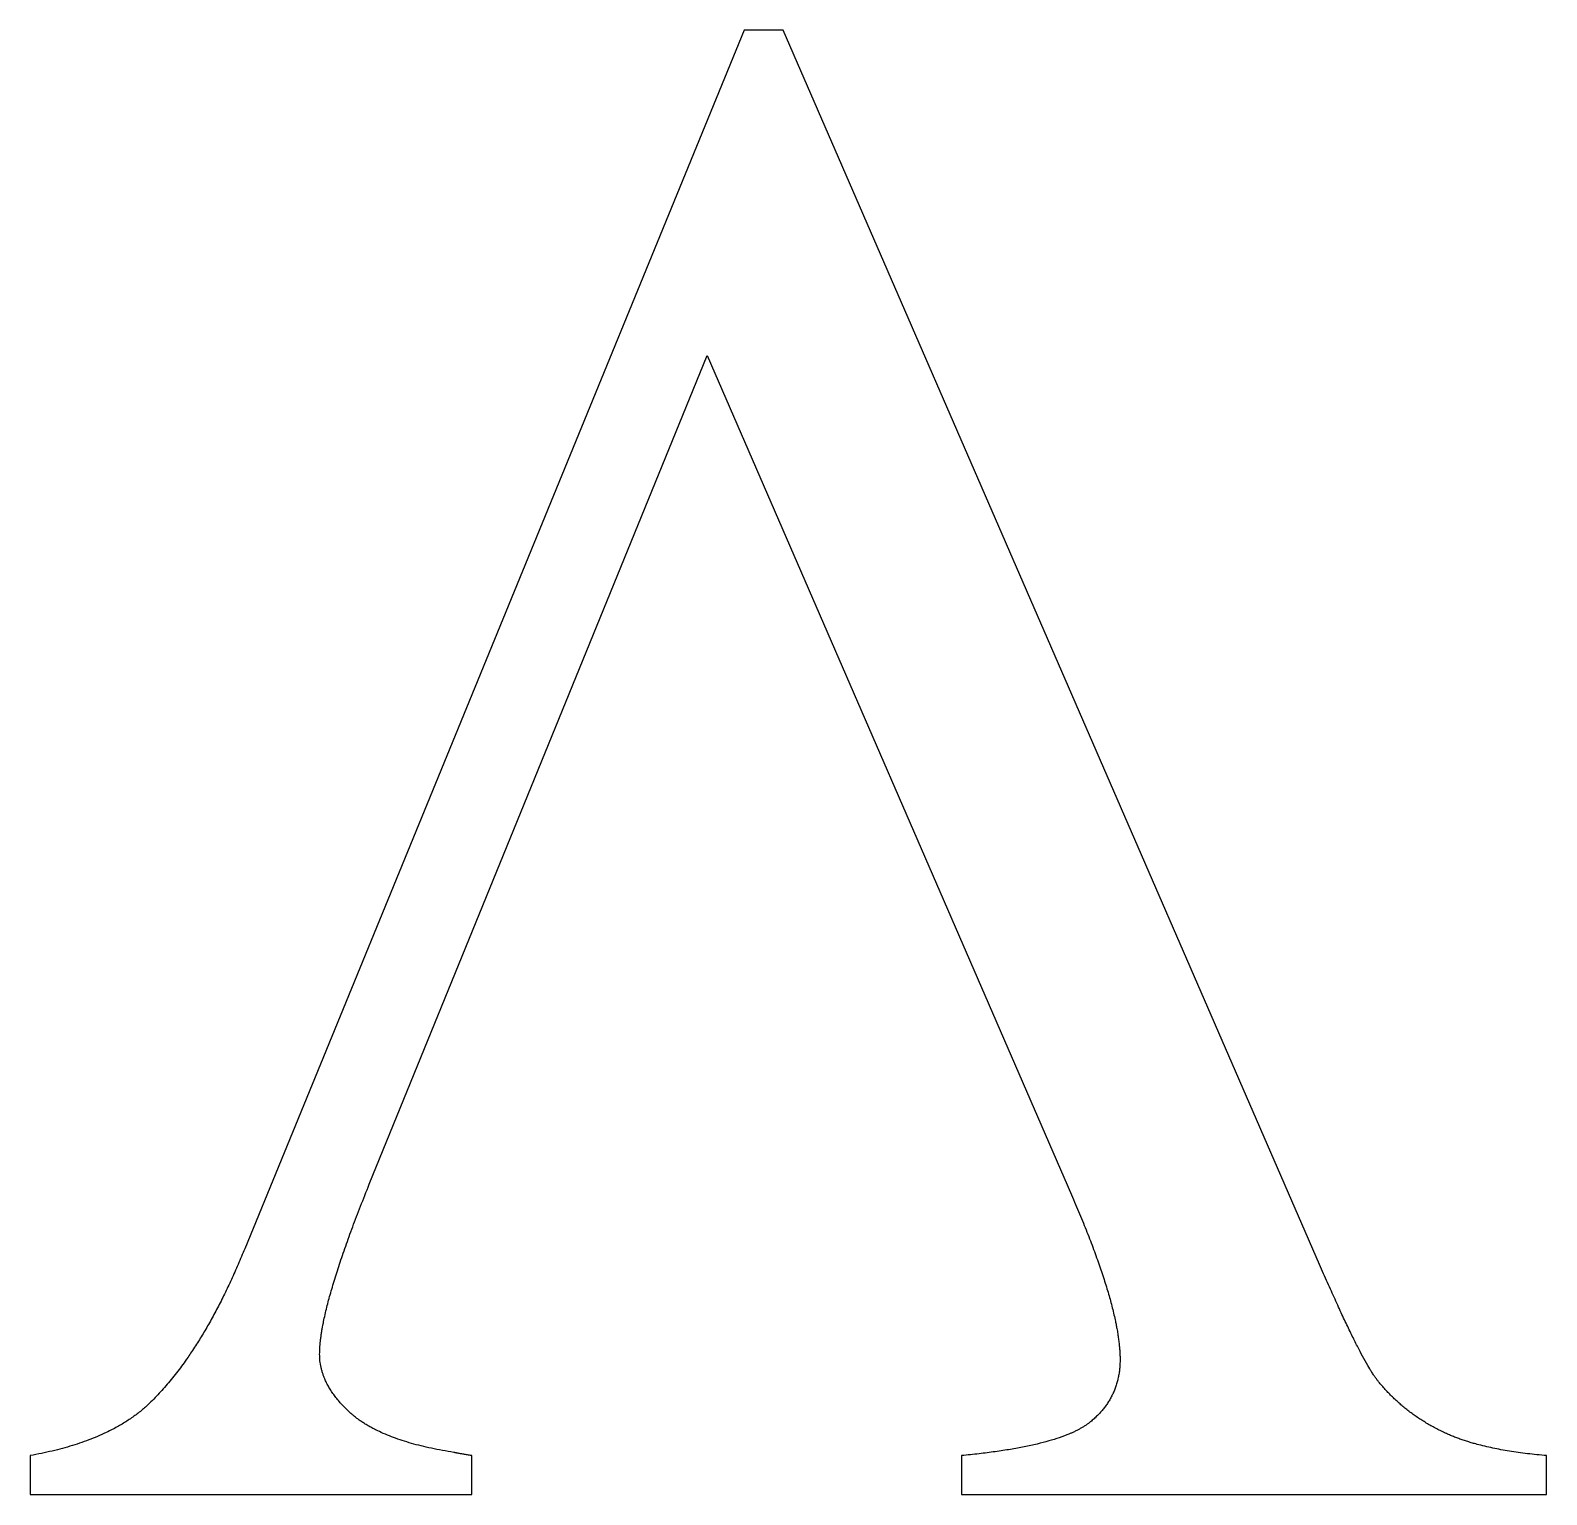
# Model space of a CAD drawing. Header units: millimetres. Extents: x -172.7 to -131.2, y -169 to -129.
import ezdxf

# ---------------------------------------------------------------- set-up
doc = ezdxf.new("R2010")
doc.units = ezdxf.units.MM
doc.layers.get('0').update_dxf_attribs({"linetype": 'CONTINUOUS'})

msp = doc.modelspace()

# ---------------------------------------------------------------- linework, layer by layer
for p, q in [((-153.162, -128.983), (-166.803, -162.264)), ((-152.095, -128.983), (-153.162, -128.983)), ((-137.445, -162.696), (-152.095, -128.983)), ((-163.4, -160.505), (-154.172, -137.866)), ((-154.172, -137.866), (-144.222, -160.793)), ((-172.658, -167.916), (-172.658, -168.983)), ((-160.603, -168.983), (-160.603, -167.916)), ((-147.222, -167.916), (-147.222, -168.983)), ((-131.245, -168.983), (-131.245, -167.916)), ((-172.658, -168.983), (-160.603, -168.983)), ((-147.222, -168.983), (-131.245, -168.983))]:
    msp.add_line(p, q)
for points in [[(-164.756, -165.148), (-164.756, -163.85), (-163.4, -160.505)], [(-144.222, -160.793), (-142.896, -163.85), (-142.896, -165.292)], [(-166.803, -162.264), (-167.986, -165.177), (-169.514, -166.59)], [(-135.859, -165.869), (-136.32, -165.292), (-137.445, -162.696)], [(-163.919, -166.748), (-164.756, -165.984), (-164.756, -165.148)], [(-142.896, -165.292), (-142.896, -166.33), (-143.703, -166.993)], [(-134.085, -167.267), (-135.138, -166.763), (-135.859, -165.869)], [(-169.514, -166.59), (-170.581, -167.541), (-172.658, -167.916)], [(-161.093, -167.83), (-163.083, -167.513), (-163.919, -166.748)], [(-143.703, -166.993), (-144.511, -167.657), (-147.222, -167.916)], [(-131.245, -167.916), (-133.033, -167.772), (-134.085, -167.267)], [(-160.603, -167.916), (-160.949, -167.859), (-161.093, -167.83)]]:
    msp.add_open_spline(points, degree=2)

doc.saveas('drawing.dxf')
